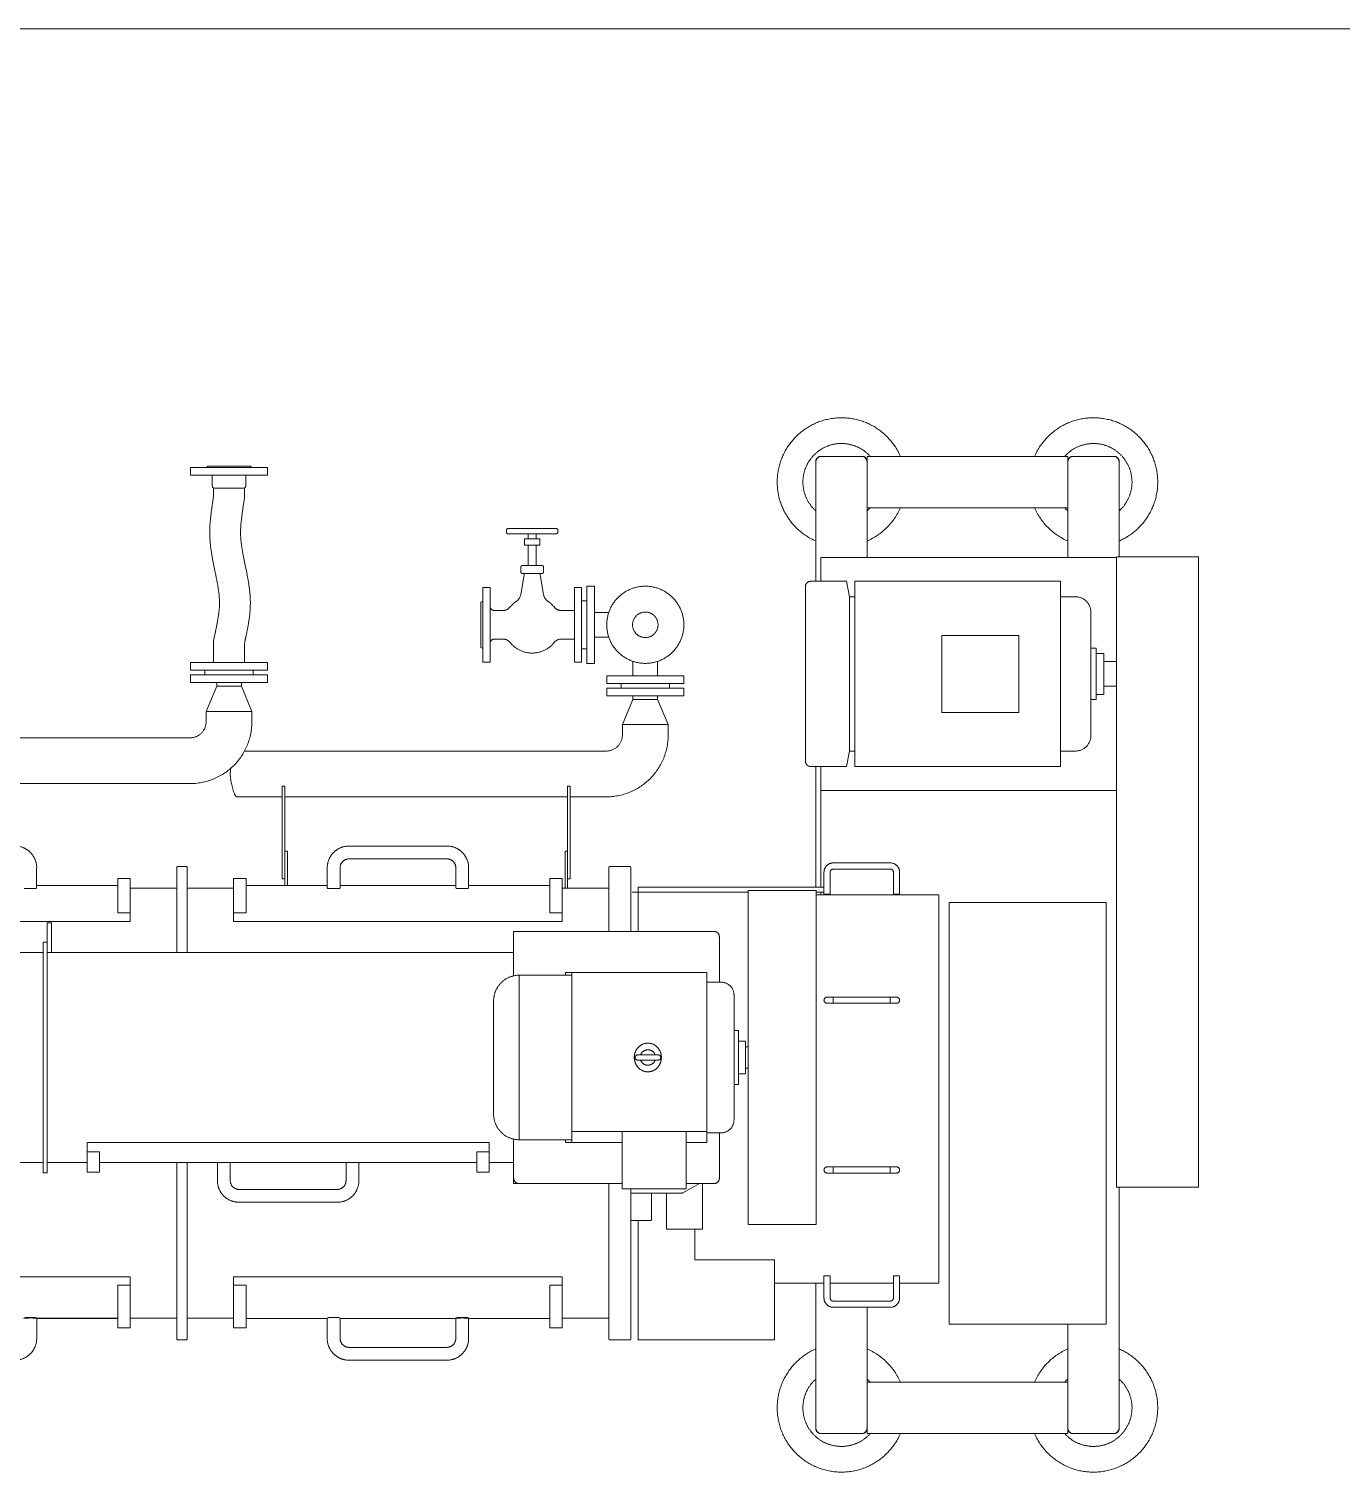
# Model space of a CAD drawing. Extents: x -681219 to -550379, y -242630 to -158199.
# Drawn here: x -641463 to -638911, y -214723 to -211917 of the extents above; entities that cross this region are included whole.
import ezdxf
from ezdxf.lldxf.tags import DXFTag

# ---------------------------------------------------------------- set-up
doc = ezdxf.new("R2010")
doc.units = 0
doc.header["$LTSCALE"] = 1000
doc.linetypes.add('DASHED2', pattern=[9.525, 6.35, -3.175])
doc.layers.get('0').update_dxf_attribs({"linetype": 'CONTINUOUS'})
for name, color, linetype, lineweight in [('famsun', 7, 'CONTINUOUS', 0), ('future', 4, 'DASHED2', 0), ('轴网_轴线', 1, 'CENTER2', 0)]:
    doc.layers.add(name, color=color, linetype=linetype, lineweight=lineweight)
tags = doc.linetypes.add('CENTER2', pattern=[28.575, 19.05, -3.175, 3.175, -3.175]).pattern_tags.tags
tags[10:11] = [DXFTag(74, 4), DXFTag(75, 0), DXFTag(340, '0'), DXFTag(46, 0.0), DXFTag(50, 0.0), DXFTag(44, 0.0), DXFTag(45, 0.0)]
tags[8:9] = [DXFTag(74, 4), DXFTag(75, 0), DXFTag(340, '0'), DXFTag(46, 0.0), DXFTag(50, 0.0), DXFTag(44, 0.0), DXFTag(45, 0.0)]
tags[6:7] = [DXFTag(74, 4), DXFTag(75, 0), DXFTag(340, '0'), DXFTag(46, 0.0), DXFTag(50, 0.0), DXFTag(44, 0.0), DXFTag(45, 0.0)]
tags[4:5] = [DXFTag(74, 4), DXFTag(75, 0), DXFTag(340, '0'), DXFTag(46, 0.0), DXFTag(50, 0.0), DXFTag(44, 0.0), DXFTag(45, 0.0)]

# ---------------------------------------------------------------- blocks, each defined once
blk = doc.blocks.new('轴网FB0EDE194AE0F5E0')
at = {"layer": '轴网_轴线'}
blk.add_line((-1200, 15000), (44200, 15000), dxfattribs=at)
blk = doc.blocks.new('SPTZ020B_V00760_XY_A_SPTZ33_P3(配SJPS165)_V_2', base_point=(6039.2, 2190.8))
at = {"color": 0, "linetype": 'ByBlock', "lineweight": -2}
for p, q in [((7652.7, 3341), (7736.7, 3341)), ((8835.7, 3116.8), (8835.7, 3349.8)), ((8845.7, 3359.8), (8925.7, 3359.8)), ((8935.7, 3359.8), (8935.7, 3163.3)), ((8935.7, 3359.8), (9325.7, 3359.8)), ((9325.7, 3359.8), (9325.7, 3259.8)), ((9335.7, 3359.8), (9415.7, 3359.8)), ((9425.7, 3349.8), (9425.7, 3164.5)), ((7619.7, 3338), (7769.7, 3338)), ((7619.7, 3338), (7619.7, 3323)), ((7619.7, 3323), (7769.7, 3323)), ((7662.2, 3323), (7662.2, 3302.3)), ((7727.2, 3302.3), (7727.2, 3323)), ((7769.7, 3323), (7769.7, 3338)), ((7664.7, 3298), (7724.7, 3298)), ((7664.7, 3298), (7664.7, 3282.2)), ((7724.7, 3277.9), (7724.7, 3298)), ((9325.7, 3259.8), (8935.7, 3259.8)), ((9325.7, 3163.3), (9325.7, 3269.8)), ((8234.2, 3216.3), (8234.2, 3212.3)), ((8237.2, 3219.3), (8331.2, 3219.3)), ((8331.2, 3209.3), (8237.2, 3209.3)), ((8269.2, 3199.3), (8299.2, 3199.3)), ((8269.2, 3199.3), (8269.2, 3187.3)), ((8276.2, 3209.3), (8276.2, 3199.3)), ((8292.2, 3199.3), (8292.2, 3209.3)), ((8299.2, 3187.3), (8299.2, 3199.3)), ((8334.2, 3212.3), (8334.2, 3216.3)), ((8269.2, 3187.3), (8299.2, 3187.3)), ((8276.2, 3187.3), (8276.2, 3147.3)), ((8292.2, 3147.3), (8292.2, 3187.3)), ((8262.2, 3145.1), (8262.2, 3134.5)), ((8264.4, 3147.3), (8304, 3147.3)), ((8306.2, 3134.5), (8306.2, 3145.1)), ((8845.7, 3163.3), (8845.7, 3116.8)), ((8845.7, 3163.3), (9420.2, 3163.3)), ((9580.2, 3164.5), (9420.2, 3164.5)), ((9420.2, 1939.1), (9420.2, 3163.8)), ((9580.2, 3164.5), (9580.2, 1939.1)), ((8268.7, 3129.7), (8261.9, 3091)), ((8304, 3132.3), (8264.4, 3132.3)), ((8306.4, 3091), (8299.6, 3129.7)), ((8895.7, 3116.8), (8825.7, 3116.8)), ((8901.4, 3086.8), (8895.7, 3116.8)), ((8911.7, 2756.8), (8911.7, 3116.8)), ((8911.7, 3116.8), (9311.7, 3116.8)), ((9311.7, 3116.8), (9311.7, 2756.8)), ((8188.2, 2959.8), (8188.2, 3104.8)), ((8202.2, 3104.8), (8188.2, 3104.8)), ((8202.2, 2959.8), (8202.2, 3104.8)), ((8366.2, 2959.8), (8366.2, 3104.8)), ((8380.2, 3104.8), (8366.2, 3104.8)), ((8380.2, 2959.8), (8380.2, 3104.8)), ((8390.2, 2957.3), (8390.2, 3107.3)), ((8405.2, 3107.3), (8390.2, 3107.3)), ((8405.2, 2957.3), (8405.2, 3107.3)), ((8815.7, 2766.8), (8815.7, 3106.8)), ((8901.4, 2786.8), (8901.4, 3086.8)), ((8911.7, 3086.8), (8901.4, 3086.8)), ((9340.7, 3086.8), (9311.7, 3086.8)), ((8188.2, 3078.3), (8184.2, 3076.3)), ((8184.2, 2988.3), (8184.2, 3076.3)), ((8228.4, 3060.3), (8210.2, 3060.3)), ((8339.9, 3060.3), (8366.2, 3060.3)), ((8390.2, 3079.2), (8380.2, 3079.2)), ((8433.1, 3056.3), (8405.2, 3056.3)), ((9370.7, 3056.8), (9370.7, 2816.8)), ((8210.2, 3004.3), (8228.4, 3004.3)), ((8339.9, 3004.3), (8366.2, 3004.3)), ((8405.2, 3008.3), (8433.1, 3008.3)), ((9080.7, 2861.8), (9080.7, 3011.8)), ((9230.7, 3011.8), (9080.7, 3011.8)), ((9230.7, 2861.8), (9230.7, 3011.8)), ((7664.7, 3001.8), (7664.7, 2959)), ((7724.7, 2959), (7724.7, 2995.8)), ((8184.2, 2988.3), (8188.2, 2986.3)), ((8380.2, 2985.4), (8390.2, 2985.4)), ((9380.7, 2986.8), (9370.7, 2986.8)), ((9380.7, 2986.8), (9380.7, 2886.8)), ((9395.7, 2976.8), (9380.7, 2976.8)), ((9395.7, 2896.8), (9395.7, 2976.8)), ((7619.7, 2959), (7769.7, 2959)), ((7619.7, 2959), (7619.7, 2944)), ((7769.7, 2944), (7769.7, 2959)), ((8188.2, 2959.8), (8202.2, 2959.8)), ((8366.2, 2959.8), (8380.2, 2959.8)), ((8390.2, 2957.3), (8405.2, 2957.3)), ((8480.2, 2961.2), (8480.2, 2933.3)), ((8528.2, 2933.3), (8528.2, 2961.2)), ((9420.2, 2960.8), (9395.7, 2960.8)), ((7619.7, 2944), (7769.7, 2944)), ((7769.7, 2935), (7619.7, 2935)), ((7619.7, 2935), (7619.7, 2920)), ((7769.7, 2920), (7619.7, 2920)), ((7647.8, 2944), (7647.8, 2935)), ((7670.7, 2920), (7670.7, 2913)), ((7718.7, 2913), (7718.7, 2920)), ((7741.5, 2935), (7741.5, 2944)), ((7769.7, 2920), (7769.7, 2935)), ((8579.2, 2933.3), (8429.2, 2933.3)), ((8429.2, 2933.3), (8429.2, 2918.3)), ((8579.2, 2918.3), (8579.2, 2933.3)), ((7670.7, 2913), (7650.2, 2864)), ((7670.7, 2913), (7718.7, 2913)), ((7739.2, 2864), (7718.7, 2913)), ((8579.2, 2918.3), (8429.2, 2918.3)), ((8429.2, 2909.3), (8579.2, 2909.3)), ((8429.2, 2909.3), (8429.2, 2894.3)), ((8429.2, 2894.3), (8579.2, 2894.3)), ((8457.3, 2918.3), (8457.3, 2909.3)), ((8480.2, 2894.3), (8480.2, 2887.3)), ((8528.2, 2887.3), (8528.2, 2894.3)), ((8551, 2909.3), (8551, 2918.3)), ((8579.2, 2894.3), (8579.2, 2909.3)), ((9380.7, 2896.8), (9395.7, 2896.8)), ((9395.7, 2912.8), (9420.2, 2912.8)), ((7650.2, 2864), (7650.1, 2842.1)), ((7650.2, 2864), (7739.2, 2864)), ((7739.1, 2841.9), (7739.2, 2864)), ((8480.2, 2887.3), (8459.7, 2838.3)), ((8528.2, 2887.3), (8480.2, 2887.3)), ((8548.7, 2838.3), (8528.2, 2887.3)), ((9370.7, 2886.8), (9380.7, 2886.8)), ((8459.7, 2838.3), (8459.6, 2816.4)), ((8548.7, 2838.3), (8459.7, 2838.3)), ((8548.6, 2816.3), (8548.7, 2838.3)), ((9230.7, 2861.8), (9080.7, 2861.8)), ((7620.5, 2812.5), (6963.7, 2812.5)), ((8430, 2786.8), (7724.7, 2786.8)), ((8895.7, 2756.8), (8901.4, 2786.8)), ((8901.4, 2786.8), (8911.7, 2786.8)), ((9311.7, 2786.8), (9340.7, 2786.8)), ((8825.7, 2756.8), (8895.7, 2756.8)), ((8835.7, 2522.3), (8835.7, 2756.8)), ((8845.7, 2522.3), (8845.7, 2756.8)), ((8911.7, 2756.8), (9311.7, 2756.8)), ((8911.7, 2756.8), (9311.7, 2756.8)), ((6581.8, 2723.5), (7620.7, 2723.5)), ((7711.3, 2697.8), (7798.2, 2697.8)), ((7803.2, 2718.3), (7798.2, 2718.3)), ((7798.2, 2538.3), (7798.2, 2718.3)), ((7803.2, 2525.2), (7803.2, 2718.3)), ((7803.2, 2697.8), (8353.2, 2697.8)), ((8353.2, 2718.3), (8353.2, 2520.3)), ((8358.2, 2718.3), (8353.2, 2718.3)), ((8358.2, 2718.3), (8358.2, 2538.3)), ((8358.2, 2697.8), (8430.2, 2697.8)), ((8845.7, 2710.3), (9420.2, 2710.3)), ((7808.2, 2592.3), (7803.2, 2592.3)), ((7808.2, 2525.2), (7808.2, 2592.3)), ((8118.2, 2602.2), (7928.2, 2602.2)), ((8348.2, 2592.3), (8348.2, 2520.3)), ((8348.2, 2592.3), (8353.2, 2592.3)), ((7320.6, 2520.7), (7320.6, 2559.7)), ((7594.2, 2562.3), (7593.2, 2561.3)), ((7593.2, 2561.3), (7593.2, 2395)), ((7612.2, 2562.3), (7594.2, 2562.3)), ((7613.2, 2561.3), (7612.2, 2562.3)), ((7613.2, 2395), (7613.2, 2561.3)), ((7885.7, 2559.7), (7885.7, 2520.7)), ((7910.7, 2520.7), (7910.7, 2559.7)), ((7928.2, 2577.2), (8118.2, 2577.2)), ((8135.7, 2559.7), (8135.7, 2520.7)), ((8160.7, 2520.7), (8160.7, 2559.7)), ((8434.2, 2562.3), (8433.2, 2561.3)), ((8433.2, 2561.3), (8433.2, 2436)), ((8475.2, 2562.3), (8434.2, 2562.3)), ((8476.2, 2561.3), (8475.2, 2562.3)), ((8476.2, 2436), (8476.2, 2561.3)), ((8980.7, 2569.3), (8869.7, 2569.3)), ((8869.7, 2557.3), (8980.7, 2557.3)), ((7478.7, 2539.3), (7478.7, 2472.1)), ((7478.7, 2539.3), (7502.7, 2539.3)), ((7502.7, 2539.3), (7502.7, 2455.7)), ((7727.7, 2539.3), (7703.7, 2539.3)), ((7703.7, 2539.3), (7703.7, 2455.7)), ((7727.7, 2539.3), (7727.7, 2472.1)), ((7803.2, 2538.3), (7798.2, 2538.3)), ((8342.7, 2539.3), (8318.7, 2539.3)), ((8318.7, 2472.1), (8318.7, 2539.3)), ((8342.7, 2455.7), (8342.7, 2539.3)), ((8358.2, 2538.3), (8353.2, 2538.3)), ((8851.7, 2551.3), (8851.7, 2508.3)), ((8863.7, 2508.3), (8863.7, 2551.3)), ((8986.7, 2551.3), (8986.7, 2508.3)), ((8998.7, 2508.3), (8998.7, 2551.3)), ((7319.6, 2519.7), (7320.6, 2520.7)), ((7478.7, 2525.2), (7320.7, 2525.2)), ((7593.2, 2520.3), (7502.7, 2520.3)), ((7703.7, 2520.3), (7613.2, 2520.3)), ((7885.7, 2525.2), (7727.7, 2525.2)), ((7885.7, 2520.7), (7886.7, 2519.7)), ((7909.7, 2519.7), (7910.7, 2520.7)), ((8135.7, 2525.2), (7910.7, 2525.2)), ((8135.7, 2520.7), (8136.7, 2519.7)), ((8159.7, 2519.7), (8160.7, 2520.7)), ((8318.7, 2525.2), (8160.7, 2525.2)), ((8433.2, 2520.3), (8342.7, 2520.3)), ((8704.2, 2512.3), (8478.7, 2512.3)), ((8851.7, 2522.3), (8490.2, 2522.3)), ((8490.2, 2436), (8490.2, 2522.3)), ((8704.2, 1866), (8704.2, 2516)), ((8704.2, 2516), (8707.2, 2516)), ((8833.2, 2515.5), (8707.2, 2515.5)), ((8833.2, 2516), (8836.2, 2516)), ((8836.2, 1866), (8836.2, 2516)), ((8851.7, 2512.3), (8836.2, 2512.3)), ((9075.2, 2507.3), (8836.2, 2507.3)), ((8845.7, 2507.3), (8845.7, 2512.3)), ((8851.7, 2508.3), (8863.7, 2508.3)), ((8851.7, 2508.3), (8852.7, 2507.3)), ((8862.7, 2507.3), (8863.7, 2508.3)), ((8986.7, 2508.3), (8998.7, 2508.3)), ((8986.7, 2508.3), (8987.7, 2507.3)), ((8997.7, 2507.3), (8998.7, 2508.3)), ((9075.2, 2507.3), (9075.2, 1752.3)), ((7478.7, 2472.1), (7502.7, 2472.1)), ((7727.7, 2472.1), (7703.7, 2472.1)), ((8342.7, 2472.1), (8318.7, 2472.1)), ((8704.2, 2479.2), (8704.2, 2479.2)), ((9095.2, 1672.3), (9095.2, 2492.3)), ((9095.2, 2492.3), (9400.2, 2492.3)), ((9400.2, 2492.3), (9400.2, 1672.3)), ((6863.7, 2455.7), (7502.7, 2455.7)), ((7341.2, 2452.8), (7349.2, 2452.8)), ((7341.2, 1967), (7341.2, 2452.8)), ((7349.2, 2452.8), (7349.2, 2395)), ((7703.7, 2455.7), (8342.7, 2455.7)), ((7333.2, 1967), (7333.2, 2415)), ((7341.2, 2415), (7333.2, 2415)), ((8638.2, 2436), (8248.2, 2436)), ((8248.2, 2436), (8248.2, 2349.8)), ((8648.2, 2337.5), (8648.2, 2426)), ((7333.2, 2395), (6341.2, 2395)), ((8248.2, 2395), (7341.2, 2395)), ((8259.2, 2031), (8259.2, 2351)), ((8361.2, 2351), (8259.2, 2351)), ((8348.7, 2356), (8623.7, 2356)), ((8348.7, 2356), (8348.7, 2351)), ((8361.2, 2356), (8361.2, 2026)), ((8623.7, 2356), (8623.7, 2026)), ((8651.7, 2337.5), (8623.7, 2337.5)), ((8676.7, 2069.5), (8676.7, 2312.5)), ((8992.7, 2308.3), (8857.7, 2308.3)), ((8869.7, 2308.3), (8869.7, 2296.3)), ((8980.7, 2308.3), (8980.7, 2296.3)), ((8209.2, 2301), (8209.2, 2081)), ((8857.7, 2296.3), (8992.7, 2296.3)), ((8685.7, 2243.5), (8676.7, 2243.5)), ((8685.7, 2138.5), (8685.7, 2243.5)), ((8699.2, 2222.5), (8685.7, 2222.5)), ((8699.2, 2159.5), (8699.2, 2222.5)), ((8529.3, 2196), (8489.3, 2196)), ((8704.2, 2212), (8699.2, 2212)), ((8489.3, 2186), (8529.3, 2186)), ((8699.2, 2170), (8704.2, 2170)), ((8676.7, 2138.5), (8685.7, 2138.5)), ((8685.7, 2159.5), (8699.2, 2159.5)), ((7418.7, 2025.6), (7418.7, 1968)), ((8200.7, 2025.6), (7418.7, 2025.6)), ((8200.7, 2025.6), (8200.7, 1968)), ((8248.2, 1946), (8248.2, 2032.2)), ((8259.2, 2031), (8361.2, 2031)), ((8348.7, 2031), (8348.7, 2026)), ((8348.7, 2026), (8459.2, 2026)), ((8361.2, 2046.8), (8623.7, 2046.8)), ((8459.2, 2046.8), (8459.2, 1935.8)), ((8583.7, 2046.8), (8583.7, 1935.8)), ((8583.7, 2026), (8623.7, 2026)), ((8623.7, 2044.5), (8651.7, 2044.5)), ((8648.2, 1956), (8648.2, 2044.5)), ((7442.7, 2007.5), (7418.7, 2007.5)), ((7442.7, 1968), (7442.7, 2007.5)), ((8176.7, 2007.6), (8176.7, 1968)), ((8176.7, 2007.6), (8200.7, 2007.6)), ((7231.7, 1987), (7333.2, 1987)), ((7333.2, 1967), (7341.2, 1967)), ((7341.2, 1987), (7418.7, 1987)), ((7418.7, 1968), (7442.7, 1968)), ((7442.7, 1987), (8176.7, 1987)), ((7593.2, 1987), (7593.2, 1643.3)), ((7613.2, 1643.3), (7613.2, 1987)), ((7672.2, 1987), (7672.2, 1951.2)), ((7697.2, 1951.2), (7697.2, 1987)), ((7922.2, 1987), (7922.2, 1951.2)), ((7947.2, 1951.2), (7947.2, 1987)), ((8176.7, 1968), (8200.7, 1968)), ((8200.7, 1987), (8248.2, 1987)), ((8992.7, 1978.3), (8857.7, 1978.3)), ((8857.7, 1966.3), (8992.7, 1966.3)), ((8869.7, 1978.3), (8869.7, 1966.3)), ((8980.7, 1978.3), (8980.7, 1966.3)), ((8248.2, 1946), (8459.2, 1946)), ((8433.2, 1946), (8433.2, 1643.3)), ((8577.5, 1928.1), (8609.8, 1946)), ((8583.7, 1946), (8638.2, 1946)), ((8615.2, 1946), (8615.2, 1857.3)), ((9420.2, 1939.1), (9580.2, 1939.1)), ((9425.7, 1469.8), (9425.7, 1939.1)), ((7904.7, 1934.6), (7714.7, 1934.6)), ((7714.7, 1909.6), (7904.7, 1909.6)), ((8459.2, 1935.8), (8583.7, 1935.8)), ((8476.2, 1935.8), (8476.2, 1643.3)), ((8476.2, 1927.3), (8574.6, 1927.3)), ((8516.2, 1927.3), (8516.2, 1875.3)), ((8545.2, 1857.3), (8545.2, 1927.3)), ((8476.2, 1875.3), (8477.2, 1874.3)), ((8477.2, 1874.3), (8515.2, 1874.3)), ((8490.2, 1874.3), (8490.2, 1642.3)), ((8515.2, 1874.3), (8516.2, 1875.3)), ((8545.2, 1857.3), (8615.2, 1857.3)), ((8600.2, 1797.3), (8600.2, 1857.3)), ((8704.2, 1866), (8836.2, 1866)), ((8755.2, 1797.3), (8600.2, 1797.3)), ((8755.2, 1797.3), (8755.2, 1642.3)), ((6863.7, 1764.5), (7502.7, 1764.5)), ((7478.7, 1738.1), (7478.7, 1748.1)), ((7478.7, 1748.1), (7502.7, 1748.1)), ((7478.7, 1665.3), (7478.7, 1747.5)), ((7502.7, 1748.1), (7502.7, 1764.5)), ((7502.7, 1665.3), (7502.7, 1748.1)), ((7703.7, 1665.3), (7703.7, 1764.5)), ((7703.7, 1764.5), (8342.7, 1764.5)), ((7703.7, 1748.1), (7727.7, 1748.1)), ((7727.7, 1665.3), (7727.7, 1748.1)), ((8318.7, 1748.1), (8342.7, 1748.1)), ((8318.7, 1665.3), (8318.7, 1747.5)), ((8342.7, 1748.1), (8342.7, 1764.5)), ((8342.7, 1665.3), (8342.7, 1748.1)), ((8851.7, 1752.3), (8755.2, 1752.3)), ((8835.7, 1469.8), (8835.7, 1752.3)), ((8851.7, 1766.3), (8851.7, 1723.3)), ((8851.7, 1766.3), (8863.7, 1766.3)), ((8863.7, 1723.3), (8863.7, 1766.3)), ((8986.7, 1752.3), (8863.7, 1752.3)), ((8986.7, 1766.3), (8986.7, 1723.3)), ((8986.7, 1766.3), (8998.7, 1766.3)), ((8998.7, 1723.3), (8998.7, 1766.3)), ((9075.2, 1752.3), (8998.7, 1752.3)), ((8980.7, 1717.3), (8869.7, 1717.3)), ((7320.6, 1683.9), (7319.6, 1684.8)), ((7320.2, 1684.3), (7478.7, 1684.3)), ((7320.7, 1644.9), (7320.7, 1683.8)), ((7502.7, 1684.3), (7593.2, 1684.3)), ((7613.2, 1684.3), (7703.7, 1684.3)), ((7886.7, 1684.8), (7885.7, 1683.9)), ((7885.7, 1683.8), (7885.7, 1644.9)), ((7910.6, 1683.9), (7909.6, 1684.8)), ((7910.7, 1644.9), (7910.7, 1683.8)), ((8136.7, 1684.8), (8135.7, 1683.9)), ((8135.7, 1683.8), (8135.7, 1644.9)), ((8160.6, 1683.9), (8159.6, 1684.8)), ((8160.7, 1644.9), (8160.7, 1683.8)), ((8342.7, 1684.3), (8433.2, 1684.3)), ((8869.7, 1705.3), (8980.7, 1705.3)), ((8935.7, 1459.8), (8935.7, 1705.3)), ((7320.7, 1683.6), (7478.7, 1683.6)), ((7478.7, 1665.3), (7502.7, 1665.3)), ((7703.7, 1665.3), (7727.7, 1665.3)), ((7727.7, 1683.6), (7885.7, 1683.6)), ((7910.7, 1683.6), (8135.7, 1683.6)), ((8160.7, 1683.6), (8318.7, 1683.6)), ((8318.7, 1665.3), (8342.7, 1665.3)), ((9400.2, 1672.3), (9095.2, 1672.3)), ((9325.7, 1549.8), (9325.7, 1672.3)), ((7593.2, 1643.3), (7594.2, 1642.3)), ((7594.2, 1642.3), (7612.2, 1642.3)), ((7612.2, 1642.3), (7613.2, 1643.3)), ((8433.2, 1643.3), (8434.2, 1642.3)), ((8434.2, 1642.3), (8475.2, 1642.3)), ((8475.2, 1642.3), (8476.2, 1643.3)), ((8755.2, 1642.3), (8490.2, 1642.3)), ((8118.2, 1627.4), (7928.2, 1627.4)), ((7928.2, 1602.4), (8118.2, 1602.4)), ((8935.7, 1559.8), (9325.7, 1559.8)), ((9325.7, 1559.8), (9325.7, 1459.8)), ((8925.7, 1459.8), (8845.7, 1459.8)), ((9325.7, 1459.8), (8935.7, 1459.8)), ((9415.7, 1459.8), (9335.7, 1459.8))]:
    blk.add_line(p, q, dxfattribs=at)
for radius in [75, 24.8]:
    blk.add_circle((8504.2, 3032.3), radius, dxfattribs=at)
for centre, radius, start, end in [((8885.7, 3309.8), 125, 23.5782, 246.4218), ((9375.7, 3309.8), 125, 293.5782, 156.4218), ((8885.7, 3309.8), 75, 41.8103, 228.1897), ((9375.7, 3309.8), 75, 311.8103, 138.1897), ((7649.7, 3341), 3, 270, 0), ((7739.7, 3341), 3, 180, 270), ((8845.7, 3349.8), 10, 90, 180), ((8925.7, 3349.8), 10, 0, 90), ((9335.7, 3349.8), 10, 90, 180), ((9415.7, 3349.8), 10, 0, 90), ((7667.2, 3302.3), 5, 180, 240), ((7722.2, 3302.3), 5, 300, 0), ((8885.7, 3309.8), 125, 293.5782, 336.4218), ((8885.7, 3309.8), 75, 311.8103, 318.1897), ((9375.7, 3309.8), 125, 203.5782, 246.4218), ((9375.7, 3309.8), 75, 221.8103, 228.1897), ((8237.2, 3216.3), 3, 90, 180), ((8237.2, 3212.3), 3, 180, 270), ((8326.8, 3212.3), 3, 269.9981, 270.0207), ((8331.2, 3216.3), 3, 0, 90), ((8331.2, 3212.3), 3, 270, 0), ((8264.4, 3145.1), 2.2, 90, 180), ((8304, 3145.1), 2.2, 0, 90), ((8264.4, 3134.5), 2.2, 180, 270), ((8266.5, 3130.1), 2.2, 350, 90), ((8301.8, 3130.1), 2.2, 90, 190), ((8304, 3134.5), 2.2, 270, 0), ((8825.7, 3106.8), 10, 90, 180), ((8242.2, 3094.4), 20, 304.0399, 350), ((8326.1, 3094.4), 20, 190, 235.9601), ((9340.7, 3056.8), 30, 0, 90), ((8210.2, 3068.3), 8, 180, 270), ((8228.4, 3076.3), 16, 270, 321.7044), ((8284.2, 3032.3), 55, 124.0399, 141.7044), ((8284.2, 3032.3), 55, 38.2956, 55.9601), ((8339.9, 3076.3), 16, 218.2956, 270), ((8210.2, 2996.3), 8, 90, 180), ((8228.4, 2988.3), 16, 38.2956, 90), ((8339.9, 2988.3), 16, 90, 141.7044), ((8284.2, 3032.3), 55, 218.2956, 321.7045), ((7618.7, 2844), 31.5, 273.4062, 356.5737), ((7618.7, 2844), 120.5, 270.9739, 359.0361), ((8428.2, 2818.3), 31.5, 273.4062, 356.5737), ((8428.2, 2818.3), 120.5, 270.9739, 359.0361), ((9340.7, 2816.8), 30, 270, 0), ((7807.9, 2738.5), 110.9, 172.3117, 178.0472), ((8825.7, 2766.8), 10, 180, 270), ((7807.9, 2746.1), 110.9, 181.9528, 204.1312), ((7711.3, 2702.8), 5, 204.1312, 270), ((7278.2, 2559.7), 42.5, 0.0049, 90.005), ((7928.2, 2559.7), 42.5, 89.9951, 179.995), ((8118.2, 2559.7), 42.5, 0.0049, 90.005), ((7928.2, 2559.7), 17.5, 89.9881, 179.9879), ((8118.2, 2559.7), 17.5, 0.0119, 90.0121), ((8869.7, 2551.3), 18, 90, 180), ((8869.7, 2551.3), 6, 90, 180), ((8980.7, 2551.3), 18, 0, 90), ((8980.7, 2551.3), 6, 0, 90), ((8638.2, 2426), 10, 0, 90), ((8259.2, 2301), 50, 90, 180), ((8651.7, 2312.5), 25, 0, 90), ((8857.7, 2302.3), 6, 90, 270), ((8992.7, 2302.3), 6, 270, 90), ((8509.7, 2192.7), 26.3, 108.2468, 141.0981), ((8509.2, 2194.1), 24.9, 71.9219, 108.0781), ((8508.6, 2192.7), 26.3, 38.902, 71.7532), ((8512.2, 2191), 29.4, 167.4028, 184.1377), ((8511.9, 2190.9), 29.1, 184.0847, 208.5666), ((8511.5, 2191.2), 28.7, 140.965, 167.4819), ((8489.3, 2191), 5, 90, 270), ((8509.2, 2191), 15, 19.4712, 160.5288), ((8506.9, 2191.2), 28.6, 12.4742, 39.079), ((8529.3, 2191), 5, 270, 90), ((8506.4, 2190.9), 29.1, 331.4334, 355.9154), ((8506.1, 2191), 29.4, 355.8623, 12.5971), ((8510.6, 2190.2), 27.6, 208.5567, 231.7651), ((8509.2, 2188.2), 25.1, 231.4366, 308.5634), ((8509.2, 2191), 15, 199.4712, 340.5288), ((8507.8, 2190.2), 27.6, 308.2128, 331.4654), ((8259.2, 2081), 50, 180, 270), ((8651.7, 2069.5), 25, 270, 0), ((8857.7, 1972.3), 6, 90, 270), ((8992.7, 1972.3), 6, 270, 90), ((7714.2, 1951.6), 42.1, 180.6123, 270.6088), ((7714.2, 1951.6), 17.1, 181.5364, 271.4742), ((7905.1, 1951.6), 17.1, 268.5707, 358.4187), ((7905.1, 1951.6), 42.1, 269.3935, 359.3855), ((8258.2, 1956), 10, 180, 270), ((8638.2, 1956), 10, 270, 0), ((8574.6, 1933.3), 6, 270, 299.0546), ((8869.7, 1723.3), 18, 180, 270), ((8869.7, 1723.3), 6, 180, 270), ((8980.7, 1723.3), 6, 270, 0), ((8980.7, 1723.3), 18, 270, 0), ((7278.2, 1644.9), 42.5, 269.9664, 359.9662), ((7928.1, 1644.9), 42.5, 180.0337, 270.0338), ((7928.1, 1644.9), 17.5, 180.0813, 270.0827), ((8118.2, 1644.9), 42.5, 269.9664, 359.9662), ((8118.2, 1644.9), 17.5, 269.919, 359.917), ((8885.7, 1509.8), 125, 113.5782, 336.4218), ((8885.7, 1509.8), 125, 23.5782, 66.4218), ((9375.7, 1509.8), 125, 203.5782, 66.4218), ((9375.7, 1509.8), 125, 113.5782, 156.4218), ((8885.7, 1509.8), 75, 131.8103, 318.1897), ((8885.7, 1509.8), 75, 41.8103, 48.1897), ((9375.7, 1509.8), 75, 131.8103, 138.1897), ((9375.7, 1509.8), 75, 221.8103, 48.1897), ((8845.7, 1469.8), 10, 180, 270), ((8925.7, 1469.8), 10, 270, 0), ((9335.7, 1469.8), 10, 180, 270), ((9415.7, 1469.8), 10, 270, 0)]:
    blk.add_arc(centre, radius, start, end, dxfattribs=at)
for centre, major_axis, ratio, start_param, end_param in [((8845.7, 3347.3), (0, 12.5), 0.8, 0, 1.570796), ((8925.7, 3347.3), (0, -12.5), 0.8, 1.570796, 3.141593), ((9335.7, 3347.3), (0, 12.5), 0.8, 0, 1.570796), ((9415.7, 3347.3), (0, -12.5), 0.8, 1.570796, 3.141593), ((8326.8, 3212.3), (0, 3), 0.999958, 3.14166, 3.141788), ((7308.1, 2519.7), (-11.5, 0), 0.022101, 0.022108, 3.119485), ((7898.2, 2519.7), (-11.5, 0), 0.022101, 0.022108, 3.119485), ((8148.2, 2519.7), (-11.5, 0), 0.022101, 0.022108, 3.119485), ((7308.2, 1683.8), (12.5, 0), 0.05772, 0, 3.141593), ((7308.2, 1684.8), (11.5, 0), 0.05772, 0.057849, 3.083744), ((7898.2, 1684.8), (11.5, 0), 0.05772, 0.057849, 3.083744), ((8148.2, 1683.8), (12.5, 0), 0.05772, 0, 3.141593), ((8148.2, 1684.8), (11.5, 0), 0.05772, 0.057849, 3.083744), ((8845.7, 1472.3), (0, 12.5), 0.8, 1.570796, 3.141593), ((8925.7, 1472.3), (0, -12.5), 0.8, 0, 1.570796), ((9335.7, 1472.3), (0, 12.5), 0.8, 1.570796, 3.141593), ((9415.7, 1472.3), (0, -12.5), 0.8, 0, 1.570796)]:
    blk.add_ellipse(centre, major_axis=major_axis, ratio=ratio, start_param=start_param, end_param=end_param, dxfattribs=at)
for points, knots in [([(7664.6, 3282.2), (7663, 3272), (7660.2, 3252.9), (7656.4, 3220.1), (7657.9, 3186.4), (7663.5, 3154.2), (7669.6, 3126.2), (7674.1, 3102.1), (7676.4, 3081.7), (7676, 3059), (7671.1, 3032.1), (7667.2, 3013.4), (7664.7, 3001.9)], [0, 0, 0, 0, 0.099843, 0.219534, 0.342065, 0.45796, 0.564924, 0.645633, 0.717246, 0.781852, 0.886406, 1, 1, 1, 1]), ([(7724.7, 2995.7), (7725.6, 3000.3), (7727.9, 3011.1), (7732.2, 3031.6), (7736, 3057.1), (7736.6, 3086), (7732.9, 3114.8), (7727.4, 3142.5), (7722, 3168.3), (7717.6, 3193.6), (7716.6, 3219.5), (7720.1, 3247.9), (7722.8, 3266.2), (7724.6, 3277.9)], [0, 0, 0, 0, 0.044757, 0.124811, 0.214828, 0.317626, 0.426951, 0.520491, 0.614201, 0.704597, 0.789848, 0.886692, 1, 1, 1, 1])]:
    blk.add_open_spline(points, degree=3, knots=knots, dxfattribs=at)

msp = doc.modelspace()

# ---------------------------------------------------------------- block references
at = {"layer": 'famsun', "xscale": -1}
msp.add_blockref('轴网FB0EDE194AE0F5E0', (-623955.4609, -226916.6983), dxfattribs=at)
at = {"layer": 'future'}
msp.add_blockref('SPTZ020B_V00760_XY_A_SPTZ33_P3(配SJPS165)_V_2', (-642728.8199, -213916.865), dxfattribs=at)

doc.saveas('drawing.dxf')
